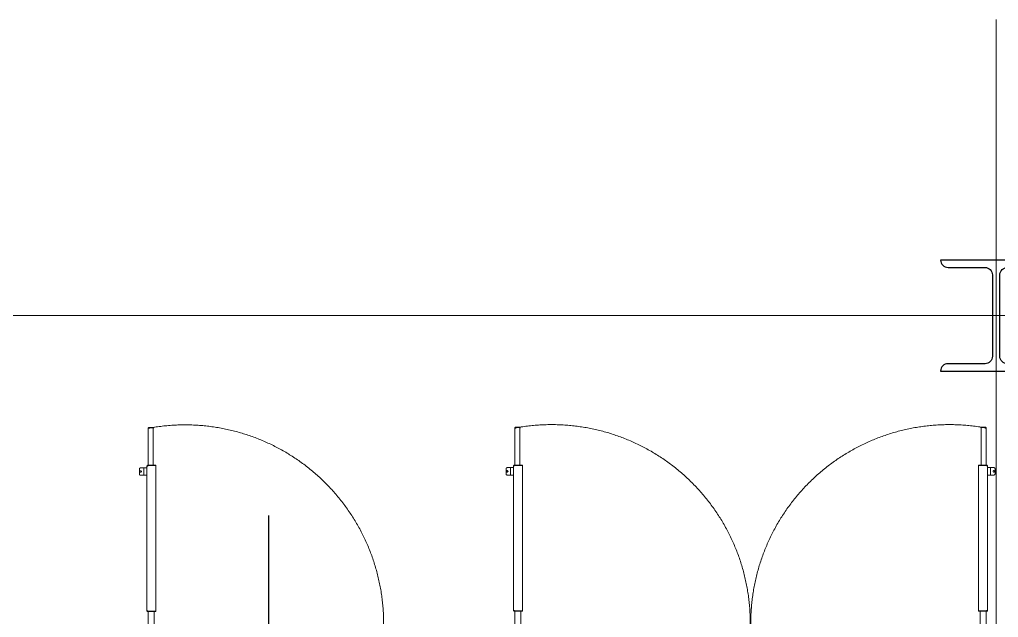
# Model space of a CAD drawing. Extents: x -681219 to -550379, y -242630 to -158199.
# Drawn here: x -584927 to -580959, y -205640 to -203217 of the extents above; entities that cross this region are included whole.
import ezdxf
from ezdxf.lldxf.tags import DXFTag

# ---------------------------------------------------------------- set-up
doc = ezdxf.new("R2010")
doc.units = 0
doc.header["$LTSCALE"] = 1000
doc.linetypes.add('DASHED2', pattern=[9.525, 6.35, -3.175])
for name, color, linetype in [('center', 253, 'CENTER2'), ('GY_Bj_Hatch', 9, 'CONTINUOUS'), ('interface', 251, 'DASHED2')]:
    doc.layers.add(name, color=color, linetype=linetype)
for name, color, linetype, lineweight in [('famsun', 7, 'CONTINUOUS', 0), ('future', 4, 'DASHED2', 0), ('轴网_轴线', 1, 'CENTER2', 0)]:
    doc.layers.add(name, color=color, linetype=linetype, lineweight=lineweight)
tags = doc.linetypes.add('CENTER2', pattern=[28.575, 19.05, -3.175, 3.175, -3.175]).pattern_tags.tags
tags[10:11] = [DXFTag(74, 4), DXFTag(75, 0), DXFTag(340, '0'), DXFTag(46, 0.0), DXFTag(50, 0.0), DXFTag(44, 0.0), DXFTag(45, 0.0)]
tags[8:9] = [DXFTag(74, 4), DXFTag(75, 0), DXFTag(340, '0'), DXFTag(46, 0.0), DXFTag(50, 0.0), DXFTag(44, 0.0), DXFTag(45, 0.0)]
tags[6:7] = [DXFTag(74, 4), DXFTag(75, 0), DXFTag(340, '0'), DXFTag(46, 0.0), DXFTag(50, 0.0), DXFTag(44, 0.0), DXFTag(45, 0.0)]
tags[4:5] = [DXFTag(74, 4), DXFTag(75, 0), DXFTag(340, '0'), DXFTag(46, 0.0), DXFTag(50, 0.0), DXFTag(44, 0.0), DXFTag(45, 0.0)]

# ---------------------------------------------------------------- blocks, each defined once
blk = doc.blocks.new('轴网8FA15DC97FB90233')
at = {"layer": 'GY_Bj_Hatch', "color": 255}
blk.add_lwpolyline([(25275, 22725), (25725, 22725, -0.414214), (25695, 22695), (25545, 22695, 0.414214), (25515, 22665), (25515, 22335, 0.414214), (25545, 22305), (25695, 22305, -0.414214), (25725, 22275), (25275, 22275, -0.414214), (25305, 22305), (25455, 22305, 0.414214), (25485, 22335), (25485, 22665, 0.414214), (25455, 22695), (25305, 22695, -0.414214)], format="xyb", close=True, dxfattribs=at)
at = {"layer": '轴网_轴线'}
for p, q in [((25500, -1200), (25500, 23700)), ((-1200, 22500), (44200, 22500))]:
    blk.add_line(p, q, dxfattribs=at)
blk = doc.blocks.new('GZDH002B0002XY_A_GZDH2200×2-8_V_1', base_point=(8943.5, 57016.5))
at = {"layer": 'center', "ltscale": 88.768357}
blk.add_line((8943.5, 59506.5), (8943.5, 54477.1), dxfattribs=at)
at = {"layer": 'interface', "lineweight": -2, "ltscale": 12.608542}
for p, q in [((8460, 59859.5), (8456.5, 59859.5)), ((8456.5, 59709.5), (8456.5, 59859.5)), ((8460, 59863), (8460, 59861.5)), ((8460, 59863), (8476.5, 59863)), ((8460, 59861.5), (8460, 59859.5)), ((8460, 59861.5), (8476.5, 59861.5)), ((8476.5, 59861.5), (8460, 59861.5)), ((8476.5, 59863), (8476.5, 59861.5)), ((8476.5, 59709.5), (8476.5, 59861.5)), ((8420.5, 59694), (8420.5, 59674)), ((8451, 59699), (8425.5, 59699)), ((8438.5, 59699), (8438.5, 59669)), ((8451, 59706), (8451, 59120)), ((8451.1, 59706), (8451, 59120)), ((8454.5, 59706), (8451, 59706)), ((8454.6, 59706), (8451.1, 59706)), ((8452.6, 59706), (8451.1, 59706)), ((8452.6, 59706), (8454.6, 59706)), ((8454.5, 59709.5), (8454.5, 59708)), ((8454.5, 59709.5), (8487, 59709.5)), ((8487, 59708), (8454.5, 59708)), ((8454.5, 59708), (8454.5, 59706)), ((8454.5, 59708), (8487, 59708)), ((8487.1, 59709.5), (8454.6, 59709.5)), ((8454.6, 59709.5), (8454.6, 59708)), ((8454.6, 59709.5), (8487.1, 59709.5)), ((8454.6, 59708), (8487.1, 59708)), ((8454.6, 59708), (8454.6, 59706)), ((8487.1, 59708), (8454.6, 59708)), ((8456.5, 59708), (8456.5, 59708)), ((8487, 59116.5), (8487, 59709.5)), ((8425.5, 59669), (8451, 59669)), ((8454.5, 59120), (8451, 59120)), ((8454.5, 59120), (8451, 59120)), ((8454.5, 59120), (8454.5, 59118)), ((8454.5, 59120), (8454.5, 59118)), ((8487, 59118), (8454.5, 59118)), ((8487, 59118), (8454.5, 59118)), ((8487, 59118), (8454.5, 59118)), ((8454.5, 59118), (8487, 59118)), ((8487, 59118), (8454.5, 59118)), ((8454.5, 59116.5), (8454.5, 59118)), ((8454.5, 59116.5), (8454.5, 59118)), ((8487, 59116.5), (8454.5, 59116.5)), ((8487, 59116.5), (8454.5, 59116.5)), ((8456.5, 59118), (8456.5, 59118)), ((8456.5, 58936.5), (8456.5, 59116.5)), ((8481, 59116.5), (8481, 59037.5))]:
    blk.add_line(p, q, dxfattribs=at)
at = {"layer": 'interface', "lineweight": -2, "ltscale": 9.675166}
for p, q in [((9946.1, 59860.5), (9942.6, 59860.5)), ((9942.6, 59710.5), (9942.6, 59860.5)), ((9946.1, 59864), (9962.6, 59864)), ((9946.1, 59864), (9946.1, 59862.5)), ((9962.6, 59862.5), (9946.1, 59862.5)), ((9946.1, 59862.5), (9962.6, 59862.5)), ((9946.1, 59862.5), (9946.1, 59860.5)), ((9962.6, 59864), (9962.6, 59862.5)), ((9962.6, 59710.5), (9962.6, 59862.5)), ((11849.1, 59864), (11832.6, 59864)), ((11832.6, 59864), (11832.6, 59862.5)), ((11832.6, 59862.5), (11849.1, 59862.5)), ((11832.6, 59710.5), (11832.6, 59862.5)), ((11849.1, 59862.5), (11832.6, 59862.5)), ((11849.1, 59864), (11849.1, 59862.5)), ((11849.1, 59862.5), (11849.1, 59860.5)), ((11849.1, 59860.5), (11852.6, 59860.5)), ((11852.6, 59710.5), (11852.6, 59860.5)), ((9940.6, 59710.5), (9973.1, 59710.5)), ((9940.6, 59710.5), (9940.6, 59709)), ((9940.7, 59710.5), (9973.2, 59710.5)), ((9940.7, 59710.5), (9940.7, 59709)), ((9973.2, 59710.5), (9940.7, 59710.5)), ((9973.1, 59117.5), (9973.1, 59710.5)), ((11854.6, 59710.5), (11822.1, 59710.5)), ((11822.1, 59710.5), (11854.6, 59710.5)), ((11854.6, 59710.5), (11822.1, 59710.5)), ((11822.1, 59117.5), (11822.1, 59710.5)), ((11854.6, 59710.5), (11854.6, 59709)), ((11854.6, 59710.5), (11854.6, 59709)), ((9906.6, 59695), (9906.6, 59675)), ((9937.1, 59700), (9911.6, 59700)), ((9911.6, 59670), (9937.1, 59670)), ((9924.6, 59700), (9924.6, 59670)), ((9937.2, 59707), (9937.1, 59121)), ((9937.1, 59707), (9937.1, 59121)), ((9940.6, 59707), (9937.1, 59707)), ((9938.7, 59707), (9937.2, 59707)), ((9940.7, 59707), (9937.2, 59707)), ((9938.7, 59707), (9940.7, 59707)), ((9940.6, 59709), (9973.1, 59709)), ((9940.6, 59709), (9940.6, 59707)), ((9973.1, 59709), (9940.6, 59709)), ((9973.2, 59709), (9940.7, 59709)), ((9940.7, 59709), (9940.7, 59707)), ((9940.7, 59709), (9973.2, 59709)), ((9942.6, 59709), (9942.6, 59709)), ((11822.1, 59709), (11854.6, 59709)), ((11854.6, 59709), (11822.1, 59709)), ((11854.6, 59709), (11822.1, 59709)), ((11822.1, 59709), (11854.6, 59709)), ((11852.6, 59709), (11852.6, 59709)), ((11854.6, 59709), (11854.6, 59707)), ((11854.6, 59709), (11854.6, 59707)), ((11854.6, 59707), (11858.1, 59707)), ((11856.6, 59707), (11854.6, 59707)), ((11854.6, 59707), (11858.1, 59707)), ((11856.6, 59707), (11858.1, 59707)), ((11858.1, 59707), (11858.1, 59121)), ((11858.1, 59707), (11858.1, 59121)), ((11858.1, 59700), (11883.6, 59700)), ((11858.1, 59670), (11883.6, 59670)), ((11870.6, 59700), (11870.6, 59670)), ((9940.6, 59121), (9937.1, 59121)), ((9940.6, 59121), (9937.1, 59121)), ((9940.6, 59121), (9940.6, 59119)), ((9940.6, 59121), (9940.6, 59119)), ((9973.1, 59119), (9940.6, 59119)), ((9940.6, 59117.5), (9940.6, 59119)), ((9973.1, 59119), (9940.6, 59119)), ((9973.1, 59119), (9940.6, 59119)), ((9940.6, 59117.5), (9940.6, 59119)), ((9940.6, 59119), (9973.1, 59119)), ((9973.1, 59119), (9940.6, 59119)), ((9973.1, 59117.5), (9940.6, 59117.5)), ((9973.1, 59117.5), (9940.6, 59117.5)), ((9942.6, 59119), (9942.6, 59119)), ((9942.6, 58937.5), (9942.6, 59117.5)), ((9967.1, 59117.5), (9967.1, 59038.5)), ((11822.1, 59119), (11854.6, 59119)), ((11854.6, 59119), (11822.1, 59119)), ((11822.1, 59119), (11854.6, 59119)), ((11822.1, 59119), (11854.6, 59119)), ((11822.1, 59119), (11854.6, 59119)), ((11822.1, 59117.5), (11854.6, 59117.5)), ((11822.1, 59117.5), (11854.6, 59117.5)), ((11828.1, 59117.5), (11828.1, 59038.5)), ((11852.6, 59119), (11852.6, 59119)), ((11852.6, 58937.5), (11852.6, 59117.5)), ((11854.6, 59121), (11858.1, 59121)), ((11854.6, 59121), (11858.1, 59121)), ((11854.6, 59121), (11854.6, 59119)), ((11854.6, 59121), (11854.6, 59119)), ((11854.6, 59117.5), (11854.6, 59119)), ((11854.6, 59117.5), (11854.6, 59119))]:
    blk.add_line(p, q, dxfattribs=at)
at = {"layer": 'interface', "lineweight": -2, "ltscale": 0.139983}
blk.add_line((11888.6, 59695), (11888.6, 59675), dxfattribs=at)
at = {"layer": 'interface', "lineweight": -2, "ltscale": 12.608542}
blk.add_circle((8425.7, 59684), 3, dxfattribs=at)
at = {"layer": 'interface', "lineweight": -2, "ltscale": 9.675166}
blk.add_circle((9911.8, 59685), 3, dxfattribs=at)
at = {"layer": 'interface', "lineweight": -2, "ltscale": 0.139983}
blk.add_circle((11883.4, 59685), 3, dxfattribs=at)
at = {"layer": 'interface', "lineweight": -2, "ltscale": 12.608542}
for centre, radius, start, end in [((8605.3, 59068.2), 805.2, 345.9741, 100.6486), ((8460, 59859.5), 3.5, 90, 180), ((8460, 59859.5), 2, 90, 180), ((8476.1, 59857.5), 4, 52.7462, 90), ((8425.5, 59694), 5, 90, 180), ((8425.5, 59674), 5, 180, 270), ((8454.5, 59706), 3.5, 90, 180), ((8454.6, 59706), 3.5, 89.996, 179.996), ((8454.6, 59706), 3.5, 89.996, 179.996), ((8454.5, 59706), 2, 90, 180), ((8454.6, 59706), 2, 89.996, 179.996), ((8454.5, 59120), 3.5, 179.996, 269.996), ((8454.5, 59120), 3.5, 180, 270), ((8454.5, 59120), 2, 179.996, 269.996), ((8454.5, 59120), 2, 179.996, 269.996), ((8454.5, 59120), 2, 180, 270)]:
    blk.add_arc(centre, radius, start, end, dxfattribs=at)
at = {"layer": 'interface', "lineweight": -2, "ltscale": 9.675166}
for centre, radius, start, end in [((10091.4, 59069.2), 805.2, 345.9741, 100.6486), ((11703.8, 59069.2), 805.2, 79.3514, 194.0259), ((9946.1, 59860.5), 3.5, 90, 180), ((9946.1, 59860.5), 2, 90, 180), ((9962.2, 59858.5), 4, 52.7462, 90), ((11833.1, 59858.5), 4, 90, 127.2538), ((11849.1, 59860.5), 3.5, 0, 90), ((11849.1, 59860.5), 2, 0, 90), ((9940.6, 59707), 3.5, 90, 180), ((9940.7, 59707), 3.5, 89.996, 179.996), ((9940.7, 59707), 3.5, 89.996, 179.996), ((11854.6, 59707), 3.5, 0.004, 90.004), ((11854.6, 59707), 3.5, 0, 90), ((11854.6, 59707), 3.5, 0.004, 90.004), ((9911.6, 59695), 5, 90, 180), ((9911.6, 59675), 5, 180, 270), ((9940.6, 59707), 2, 90, 180), ((9940.7, 59707), 2, 89.996, 179.996), ((11854.6, 59707), 2, 0.004, 90.004), ((11854.6, 59707), 2, 0, 90), ((9940.6, 59121), 3.5, 180, 270), ((9940.6, 59121), 3.5, 179.996, 269.996), ((9940.6, 59121), 2, 179.996, 269.996), ((9940.6, 59121), 2, 179.996, 269.996), ((9940.6, 59121), 2, 180, 270), ((11854.6, 59121), 2, 270.004, 0.004), ((11854.6, 59121), 2, 270, 0), ((11854.6, 59121), 2, 270.004, 0.004), ((11854.6, 59121), 3.5, 270.004, 0.004), ((11854.6, 59121), 3.5, 270, 0)]:
    blk.add_arc(centre, radius, start, end, dxfattribs=at)
at = {"layer": 'interface', "lineweight": -2, "ltscale": 0.139983}
for centre, start, end in [((11883.6, 59695), 0, 90), ((11883.6, 59675), 270, 0)]:
    blk.add_arc(centre, 5, start, end, dxfattribs=at)

msp = doc.modelspace()

# ---------------------------------------------------------------- block references
at = {"layer": 'famsun', "xscale": -1}
msp.add_blockref('轴网8FA15DC97FB90233', (-555468.721, -226916.6983), dxfattribs=at)
at = {"layer": 'future'}
msp.add_blockref('GZDH002B0002XY_A_GZDH2200×2-8_V_1', (-583918.319, -207716.6983), dxfattribs=at)

doc.saveas('drawing.dxf')
